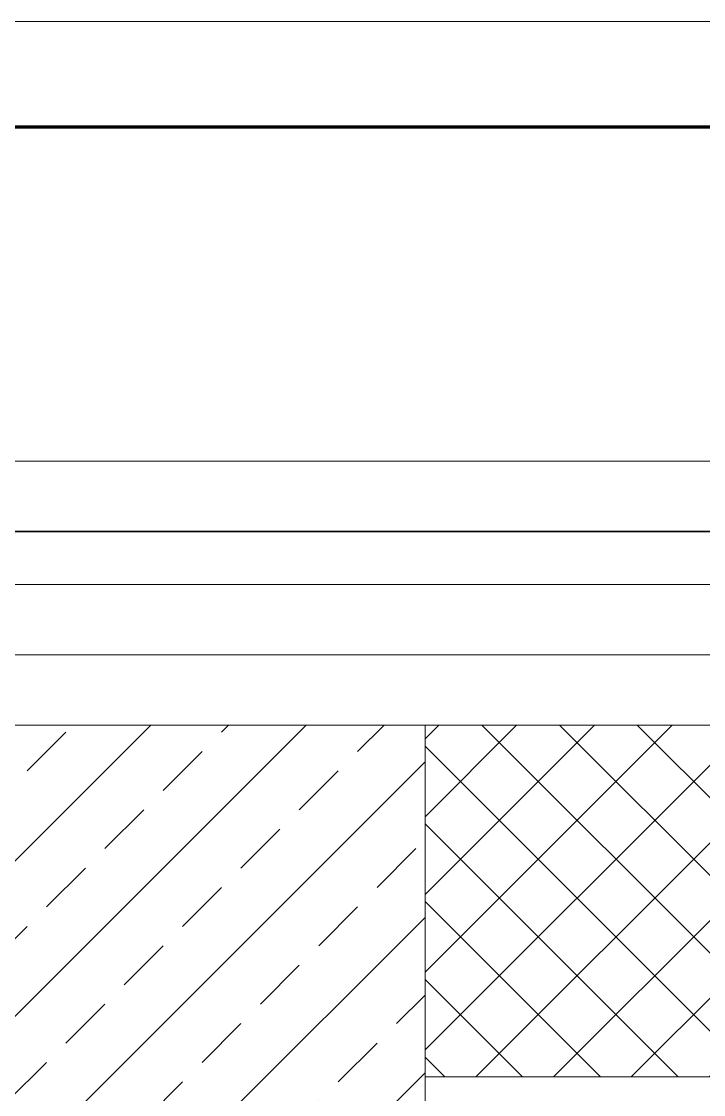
# Model space of a CAD drawing. Extents: x -1439 to 23780, y -1362 to 4476.
# Drawn here: x 15229.6 to 15268.3, y 2804 to 2865 of the extents above; entities that cross this region are included whole.
import ezdxf

# ---------------------------------------------------------------- set-up
doc = ezdxf.new("R2010")
doc.units = 0
doc.header["$MEASUREMENT"] = 0
doc.layers.get('0').update_dxf_attribs({"color": 9, "lineweight": 9})
for name, color, linetype, lineweight in [('Audi$0$00', 8, 'Continuous', 9), ('Audi$0$01', 8, 'Continuous', 9), ('Audi$0$06C', 8, 'Continuous', 9), ('Audi$0$06D', 8, 'Continuous', 9), ('Audi$0$09W', 8, 'Continuous', 9), ('Audi$0$10', 8, 'Continuous', 9), ('Audi$0$33', 8, 'Audi$0$BATTING', 9)]:
    doc.layers.add(name, color=color, linetype=linetype, lineweight=lineweight)
doc.linetypes.add('Audi$0$BATTING', pattern='A,0.0001,-0.1,[134,ltypeshp.shx,S=0.1,R=0,X=-0.1,Y=0],-0.2,[134,ltypeshp.shx,S=0.1,R=180,X=0.1,Y=0],-0.1', length=0.4001)

# ---------------------------------------------------------------- blocks, each defined once
blk = doc.blocks.new('Audi$0$p-kolon_80x80')
at = {"layer": 'Audi$0$09W'}
h = blk.add_hatch(dxfattribs=at)
h.set_pattern_fill('ANSI33', color=256, scale=25, style=0)
h.set_pattern_definition([(45, (-1222.5, -385), (-4.419417, 4.419417), []), (45, (-1218.0806, -385), (-4.419417, 4.419417), [3.125, -1.5625])])
h.paths.add_polyline_path([(-40, -40), (40, -40), (40, 40), (-40, 40)])
blk.add_lwpolyline([(-40, -40), (40, -40), (40, 40), (-40, 40)], close=True)
blk = doc.blocks.new('Audi$0$p-2. kat planı')
at = {"layer": 'Audi$0$09W'}
h = blk.add_hatch(dxfattribs=at)
h.set_pattern_fill('ANSI37', color=256, scale=25, style=0)
h.set_pattern_definition([(45, (5945, 4e-12), (-2.2097087, 2.2097087), []), (135, (5945, 4e-12), (-2.2097087, -2.2097087), [])])
h.paths.add_polyline_path([(15252.5, 2825), (15300, 2825), (15300, 2805), (15252.5, 2805)])
at = {"layer": 'Audi$0$00'}
blk.add_lwpolyline([(15252.5, 2825), (15300, 2825), (15300, 2805), (15252.5, 2805)], close=True, dxfattribs=at)
at = {"layer": 'Audi$0$06C'}
blk.add_lwpolyline([(13012.5, 1124.327), (13012.5, 1124.327), (13012.5, 2865), (16712.5, 2865), (16712.493, 2206.394)], dxfattribs=at)
blk.add_lwpolyline([(13012.5, 1124.327), (13012.5, 1124.327), (13012.5, 2865), (16712.5, 2865), (16712.493, 2206.394)], dxfattribs=at)
at = {"layer": 'Audi$0$06D'}
for points in [[(15050, 2839.999), (15300, 2840)], [(15300, 2825), (15300, 2833), (15050, 2833), (15050, 2825)]]:
    blk.add_lwpolyline(points, dxfattribs=at)
at = {"layer": 'Audi$0$10'}
for points, const_width in [([(13018.5, 1124.327), (13018.5, 2859), (16706.5, 2859), (16706.5, 2206.394)], 0.2), ([(13018.5, 1124.327), (13018.5, 2859), (16706.5, 2859), (16706.5, 2206.394)], 0.2), ([(15043.188, 2836), (15306.812, 2836)], 0.1)]:
    blk.add_lwpolyline(points, dxfattribs=dict(at, const_width=const_width))
at = {"layer": 'Audi$0$33', "ltscale": 0.4}
blk.add_lwpolyline([(15050, 2829), (15300, 2829)], dxfattribs=at)
at = {"layer": 'Audi$0$01'}
blk.add_blockref('Audi$0$p-kolon_80x80', (15212.5, 2785), dxfattribs=at)

msp = doc.modelspace()

# ---------------------------------------------------------------- block references
msp.add_blockref('Audi$0$p-2. kat planı', (0, 0))

doc.saveas('drawing.dxf')
